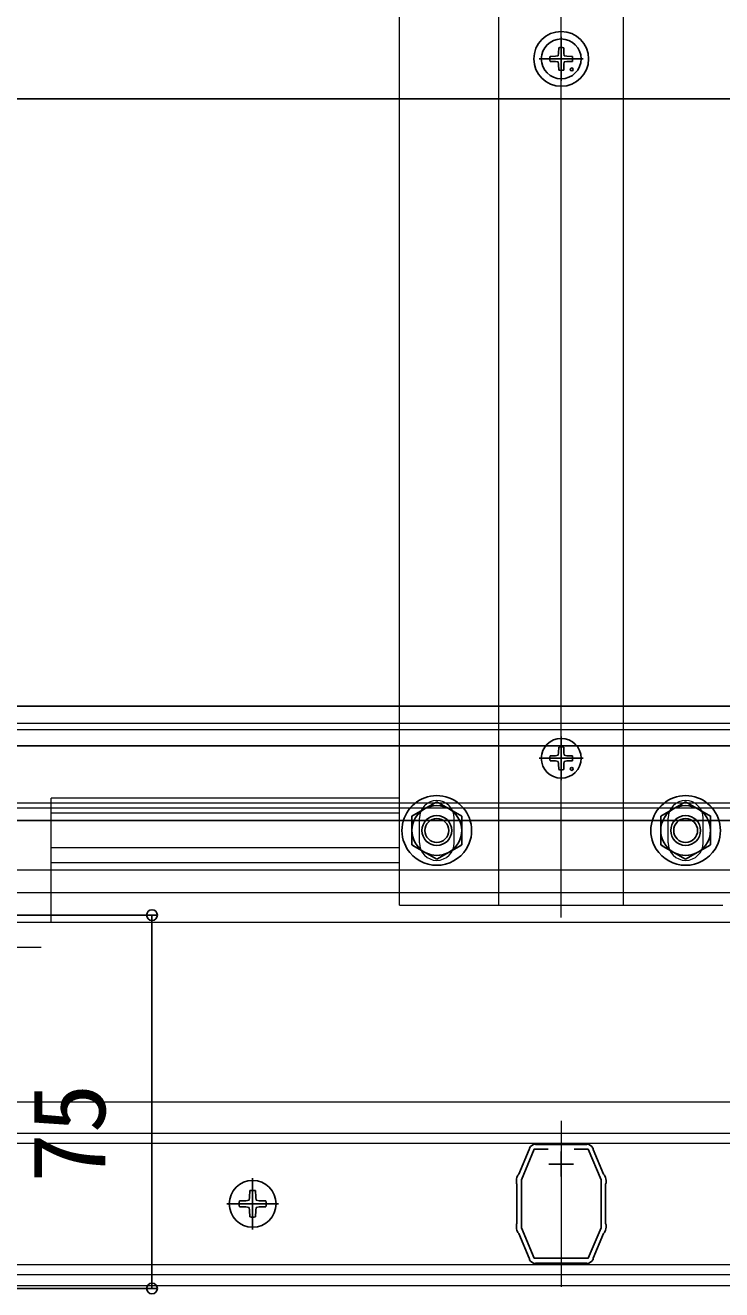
# Model space of a CAD drawing. Units: millimetres, scale not verified. Extents: x -875 to 875, y -1305 to 1298.
# Drawn here: x -358.2 to -218.2, y -1145.2 to -891.2 of the extents above; entities that cross this region are included whole.
import ezdxf
from ezdxf.enums import TextEntityAlignment as Align

# ---------------------------------------------------------------- set-up
doc = ezdxf.new("R2010")
doc.units = ezdxf.units.MM
doc.header["$LTSCALE"] = 8
for name, color, linetype in [('0-2_YKK_11', 7, 'Continuous'), ('0-5_YKK_13', 4, 'Continuous'), ('0-6_YKK_D', 6, 'Continuous')]:
    doc.layers.add(name, color=color, linetype=linetype)
doc.layers.add('0-4_YKK_12', color=2, linetype='Continuous', lineweight=18)
doc.styles.add('ＭＳ ゴシック', font='')
doc.styles.get('ＭＳ ゴシック').set_extended_font_data('MS Gothic')

msp = doc.modelspace()

# ---------------------------------------------------------------- linework, layer by layer
at = {"layer": '0-2_YKK_11'}
for p, q in [((-250.5, -1122.5), (-250.5, -1117.5)), ((-253, -1120), (-248, -1120))]:
    msp.add_line(p, q, dxfattribs=at)
for points in [[(-259.383, -1122.701), (-259.183, -1122.224), (-259.085, -1122.121), (-258.988, -1122.019), (-256.909, -1117.075), (-256.903, -1116.938), (-256.888, -1116.783)], [(-253.09, -1117), (-255.902, -1117), (-258.5, -1123.182), (-258.5, -1132.818), (-255.944, -1138.9), (-245.056, -1138.9), (-242.5, -1132.819), (-242.5, -1123.182), (-245.098, -1117), (-247.91, -1117)], [(-255.72, -1116.007), (-255.571, -1116.053), (-255.443, -1116.1), (-245.557, -1116.1), (-245.429, -1116.053), (-245.28, -1116.007)], [(-244.112, -1116.783), (-244.097, -1116.938), (-244.091, -1117.075), (-242.012, -1122.019), (-241.915, -1122.121), (-241.817, -1122.224), (-241.617, -1122.701)], [(-259.5, -1132.718), (-259.5, -1132.2), (-259.45, -1132.068), (-259.4, -1131.935), (-259.4, -1124.065), (-259.45, -1123.932), (-259.5, -1123.8), (-259.5, -1123.282)], [(-241.5, -1123.282), (-241.5, -1123.8), (-241.55, -1123.932), (-241.6, -1124.065), (-241.6, -1131.935), (-241.55, -1132.068), (-241.5, -1132.2), (-241.5, -1132.718)], [(-256.887, -1139.217), (-256.903, -1139.062), (-256.909, -1138.925), (-258.988, -1133.981), (-259.085, -1133.879), (-259.183, -1133.776), (-259.383, -1133.299)], [(-241.617, -1133.299), (-241.817, -1133.776), (-241.915, -1133.879), (-242.012, -1133.981), (-244.091, -1138.925), (-244.097, -1139.062), (-244.112, -1139.217)], [(-245.557, -1139.9), (-255.443, -1139.9), (-255.571, -1139.947), (-255.72, -1139.992)], [(-245.28, -1139.992), (-245.428, -1139.947), (-245.557, -1139.9)]]:
    msp.add_lwpolyline(points, dxfattribs=at)
for centre, start, end in [((-255.57, -1117.5), 95.73914, 151.44347), ((-245.43, -1117.5), 28.55592, 84.26083), ((-258, -1123.282), 157.21234, 180.00008), ((-243, -1123.282), 360, 22.78773), ((-258, -1132.718), 179.99998, 202.78771), ((-243, -1132.718), 337.21255, 0.00006), ((-255.57, -1138.5), 208.55565, 264.26079), ((-245.43, -1138.5), 275.73925, 331.44438)]:
    msp.add_arc(centre, 1.5, start, end, dxfattribs=at)
at = {"layer": '0-4_YKK_12'}
for p, q in [((-250.5, -1070.5), (-250.5, -513.5)), ((-283, -1068), (-283, -516)), ((-263, -1068), (-263, -516)), ((-238, -1068), (-238, -516)), ((119.5, -1031.5), (-445.5, -1031.5)), ((119.5, -1032.8), (-445.5, -1032.8)), ((119.5, -1047.5), (-445.5, -1047.5)), ((119.5, -1048.5), (-445.5, -1048.5)), ((-353, -1071.5), (-353, -1046.5)), ((-283, -1046.5), (-353, -1046.5)), ((-283, -1049.5), (-353, -1049.5)), ((-279, -1055.5), (-279, -1050.5)), ((-272, -1055.5), (-272, -1050.5)), ((-229, -1055.5), (-229, -1050.5)), ((-222, -1055.5), (-222, -1050.5)), ((-283, -1056.5), (-353, -1056.5)), ((119.5, -1060.962), (-445.5, -1060.962)), ((-283, -1059.5), (-353, -1059.5)), ((119.5, -1065.5), (-445.5, -1065.5)), ((-283, -1068), (-218, -1068)), ((119.5, -1071.5), (-463, -1071.5)), ((-355, -1076.5), (-391.058, -1076.5)), ((-558, -1107.5), (557, -1107.5)), ((-250.5, -1111.3), (-250.5, -1144.7)), ((119.5, -1144.5), (-463, -1144.5))]:
    msp.add_line(p, q, dxfattribs=at)
at = {"layer": '0-4_YKK_12', "color": 3}
for p, q in [((-462.5, -1113.8), (-18.497, -1113.8)), ((-462.5, -1115.8), (-18.287, -1115.8)), ((-462.5, -1140.2), (-16, -1140.2)), ((-462.5, -1142.2), (-16, -1142.2))]:
    msp.add_line(p, q, dxfattribs=at)
at = {"layer": '0-4_YKK_12'}
for centre, start, end in [((-275.5, -1050.5), 0, 180), ((-225.5, -1050.5), 0, 180), ((-275.5, -1055.5), 180, 0), ((-225.5, -1055.5), 180, 0)]:
    msp.add_arc(centre, 3.5, start, end, dxfattribs=at)
at = {"layer": '0-5_YKK_13'}
for p, q in [((-250.5, -902.4), (-250.5, -893.6)), ((-251, -895.755), (-251.019, -896.863)), ((-250, -895.755), (-249.981, -896.863)), ((-254.9, -898), (-246.1, -898)), ((-252.745, -897.5), (-251.637, -897.481)), ((-252.745, -898.5), (-251.637, -898.519)), ((-251.637, -897.481), (-251.12, -897.38)), ((-251.637, -898.519), (-251.12, -898.62)), ((-251.019, -896.863), (-251.12, -897.38)), ((-251.019, -899.137), (-251.12, -898.62)), ((-251, -900.245), (-251.019, -899.137)), ((-250, -900.245), (-249.981, -899.137)), ((-249.981, -896.863), (-249.88, -897.38)), ((-249.981, -899.137), (-249.88, -898.62)), ((-249.363, -897.481), (-249.88, -897.38)), ((-249.363, -898.519), (-249.88, -898.62)), ((-248.255, -897.5), (-249.363, -897.481)), ((-248.255, -898.5), (-249.363, -898.519)), ((-251, -1036.255), (-251.019, -1037.363)), ((-250.5, -1042.9), (-250.5, -1034.1)), ((-250, -1036.255), (-249.981, -1037.363)), ((-254.9, -1038.5), (-246.1, -1038.5)), ((-252.745, -1038), (-251.637, -1037.981)), ((-251.637, -1037.981), (-251.12, -1037.88)), ((-251.019, -1037.363), (-251.12, -1037.88)), ((-249.981, -1037.363), (-249.88, -1037.88)), ((-249.363, -1037.981), (-249.88, -1037.88)), ((-248.255, -1038), (-249.363, -1037.981)), ((-252.745, -1039), (-251.637, -1039.019)), ((-251.637, -1039.019), (-251.12, -1039.12)), ((-251.019, -1039.637), (-251.12, -1039.12)), ((-251, -1040.745), (-251.019, -1039.637)), ((-250, -1040.745), (-249.981, -1039.637)), ((-249.981, -1039.637), (-249.88, -1039.12)), ((-249.363, -1039.019), (-249.88, -1039.12)), ((-248.255, -1039), (-249.363, -1039.019)), ((-270.5, -1050.113), (-275.5, -1047.226)), ((-230.5, -1050.113), (-225.5, -1047.226)), ((-280.5, -1051.135), (-280.5, -1055.887)), ((-270.5, -1051.008), (-270.5, -1050.113)), ((-270.5, -1051.135), (-270.5, -1050.113)), ((-270.5, -1055.887), (-270.5, -1051.008)), ((-270.5, -1055.887), (-270.5, -1051.135)), ((-230.5, -1051.008), (-230.5, -1050.113)), ((-230.5, -1051.135), (-230.5, -1050.113)), ((-230.5, -1055.887), (-230.5, -1051.008)), ((-230.5, -1055.887), (-230.5, -1051.135)), ((-220.5, -1051.135), (-220.5, -1055.887)), ((-280.5, -1055.887), (-280.138, -1056.096)), ((-280.5, -1055.887), (-279.983, -1056.185)), ((-279.983, -1056.185), (-275.5, -1058.774)), ((-275.5, -1058.774), (-271.017, -1056.185)), ((-271.017, -1056.185), (-270.5, -1055.887)), ((-270.89, -1056.112), (-270.5, -1055.887)), ((-230.11, -1056.112), (-230.5, -1055.887)), ((-229.983, -1056.185), (-230.5, -1055.887)), ((-225.5, -1058.774), (-229.983, -1056.185)), ((-221.017, -1056.185), (-225.5, -1058.774)), ((-220.5, -1055.887), (-221.017, -1056.185)), ((-220.5, -1055.887), (-220.862, -1056.096)), ((-312.5, -1133.174), (-312.5, -1122.816)), ((-315.142, -1127.406), (-313.838, -1127.384)), ((-313.838, -1127.384), (-313.23, -1127.265)), ((-313.111, -1126.656), (-313.23, -1127.265)), ((-313.089, -1125.352), (-313.111, -1126.656)), ((-311.911, -1125.352), (-311.889, -1126.656)), ((-311.889, -1126.656), (-311.77, -1127.265)), ((-311.162, -1127.384), (-311.77, -1127.265)), ((-309.858, -1127.406), (-311.162, -1127.384)), ((-317.679, -1127.995), (-307.321, -1127.995)), ((-315.142, -1128.583), (-313.838, -1128.606)), ((-313.838, -1128.606), (-313.23, -1128.724)), ((-313.111, -1129.333), (-313.23, -1128.724)), ((-313.089, -1130.637), (-313.111, -1129.333)), ((-311.911, -1130.637), (-311.889, -1129.333)), ((-311.889, -1129.333), (-311.77, -1128.724)), ((-311.162, -1128.606), (-311.77, -1128.724)), ((-309.858, -1128.583), (-311.162, -1128.606))]:
    msp.add_line(p, q, dxfattribs=at)
for points in [[(119.5, -906), (-428, -906), (-445.5, -906)], [(119.5, -1028), (-427, -1028), (-445.5, -1028)], [(119.5, -1036), (-427, -1036), (-445.5, -1036)], [(-275.5, -1047.226), (-280.5, -1050.113), (-280.5, -1051.135)], [(-225.5, -1047.226), (-220.5, -1050.113), (-220.5, -1051.135)], [(119.5, -1051), (-427, -1051), (-445.5, -1051)]]:
    msp.add_lwpolyline(points, dxfattribs=at)
for centre, radius in [((-250.5, -898), 5.5), ((-250.5, -898), 4), ((-248.379, -900.121), 0.3), ((-250.5, -1038.5), 4), ((-248.379, -1040.621), 0.3), ((-275.5, -1053), 3), ((-275.5, -1053), 2.4), ((-225.5, -1053), 3), ((-225.5, -1053), 2.4), ((-312.5, -1127.995), 4.708)]:
    msp.add_circle(centre, radius, dxfattribs=at)
for centre, radius, start, end in [((-250.5, -898), 2.3, 77.44414, 102.55586), ((-250.5, -898), 2.3, 167.44414, 192.55586), ((-250.5, -898), 2.3, 347.44414, 12.55586), ((-250.5, -898), 2.3, 257.44414, 282.55586), ((-250.5, -1038.5), 2.3, 77.44414, 102.55586), ((-250.5, -1038.5), 2.3, 167.44414, 192.55586), ((-250.5, -1038.5), 2.3, 347.44414, 12.55586), ((-250.5, -1038.5), 2.3, 257.44414, 282.55586), ((-275.5, -1053), 7, 10.52433, 169.47567), ((-225.5, -1053), 7, 10.52433, 169.47567), ((-275.5, -1053), 5, 23.1324, 156.8676), ((-275.5, -1053), 5, 23.1324, 156.8676), ((-225.5, -1053), 5, 23.1324, 156.8676), ((-225.5, -1053), 5, 23.1324, 156.8676), ((-275.5, -1053), 5, 156.8676, 217.3832), ((-275.5, -1053), 5, 156.8676, 217.3832), ((-275.5, -1053), 5, 322.6168, 23.1324), ((-275.5, -1053), 5, 322.6168, 23.1324), ((-225.5, -1053), 5, 156.8676, 217.3832), ((-225.5, -1053), 5, 156.8676, 217.3832), ((-225.5, -1053), 5, 322.6168, 23.1324), ((-225.5, -1053), 5, 322.6168, 23.1324), ((-275.5, -1053), 7, 169.47567, 212.11583), ((-275.5, -1053), 7, 327.88417, 10.52433), ((-225.5, -1053), 7, 169.47567, 212.11583), ((-225.5, -1053), 7, 327.88417, 10.52433), ((-275.5, -1053), 5, 217.3832, 322.6168), ((-275.5, -1053), 5, 217.3832, 322.6168), ((-225.5, -1053), 5, 217.3832, 322.6168), ((-225.5, -1053), 5, 217.3832, 322.6168), ((-275.5, -1053), 7, 212.11583, 327.88417), ((-225.5, -1053), 7, 212.11583, 327.88417), ((-312.5, -1127.995), 2.707, 167.44414, 192.55586), ((-312.5, -1127.995), 2.707, 77.44414, 102.55586), ((-312.5, -1127.995), 2.707, 347.44414, 12.55586), ((-312.5, -1127.995), 2.707, 257.44414, 282.55586)]:
    msp.add_arc(centre, radius, start, end, dxfattribs=at)
at = {"layer": '0-6_YKK_D'}
for p, q in [((-462.3, -1070), (-331.721, -1070)), ((-332.721, -1145), (-332.721, -1070)), ((-462.3, -1145), (-331.721, -1145))]:
    msp.add_line(p, q, dxfattribs=at)
for centre in [(-332.721, -1070), (-332.721, -1145)]:
    msp.add_circle(centre, 1.075, dxfattribs=at)

# ---------------------------------------------------------------- texts
at = {"layer": '0-6_YKK_D', "style": 'ＭＳ ゴシック'}
msp.add_text('75', height=14.66, rotation=90, dxfattribs=at).set_placement((-337.721, -1123.773), align=Align.BOTTOM_LEFT)

doc.saveas('drawing.dxf')
